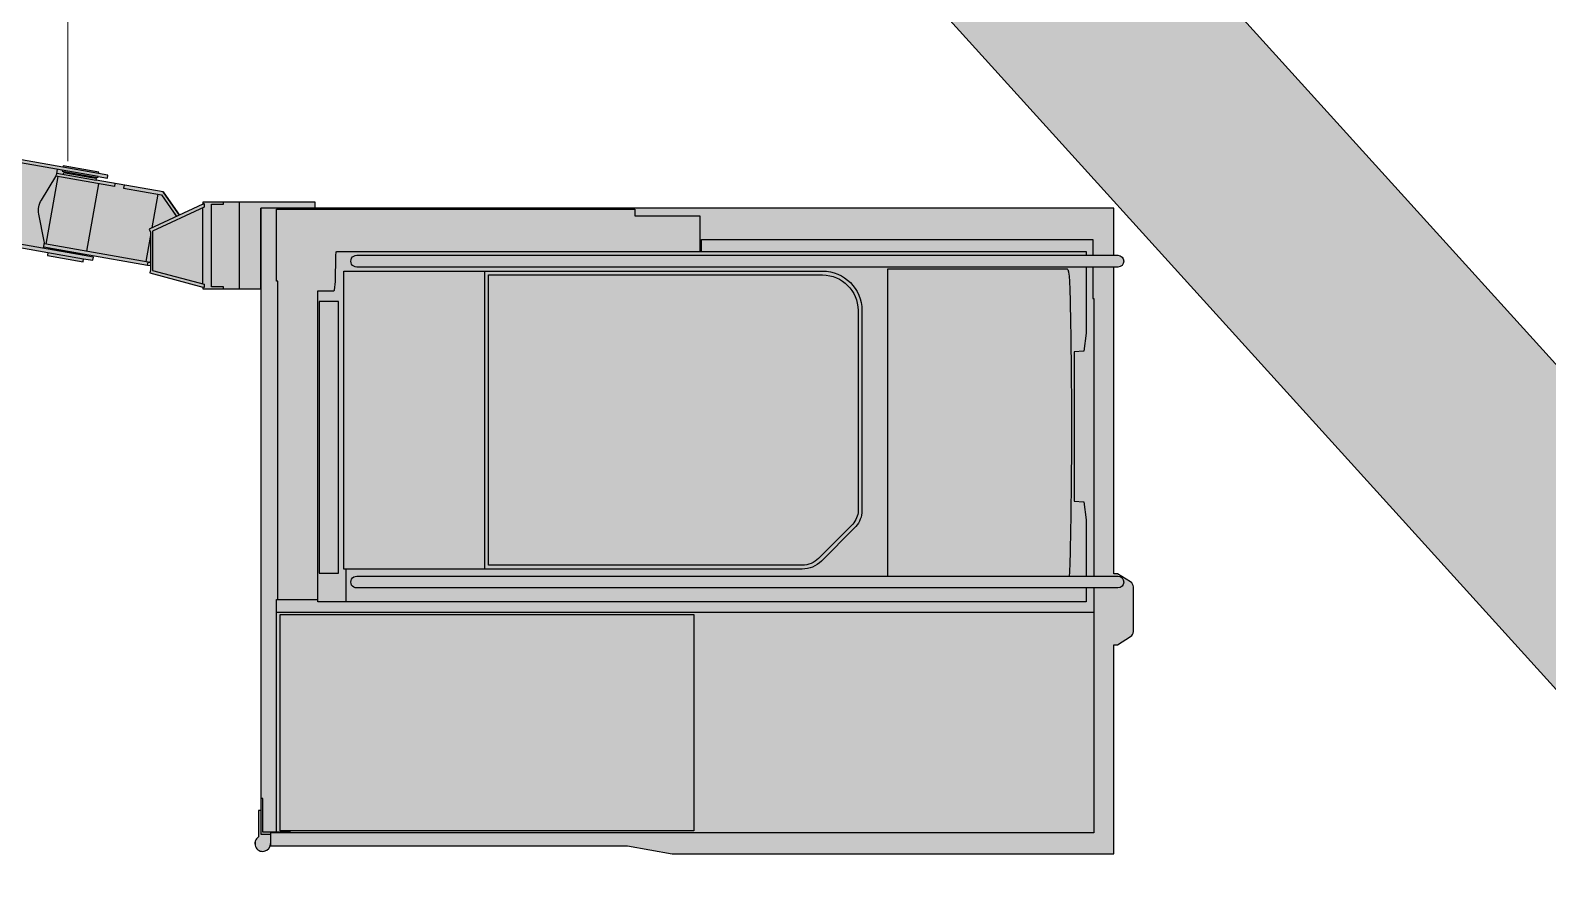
# Model space of a CAD drawing. Header units: millimetres. Extents: x -9400 to 16593, y -27108 to 22430.
# Drawn here: x -95 to 3757, y -23852 to -21667 of the extents above; entities that cross this region are included whole.
import ezdxf

# ---------------------------------------------------------------- set-up
doc = ezdxf.new("R2010")
doc.units = ezdxf.units.MM
doc.set_wipeout_variables(frame=1)
doc.layers.add('Техника LTM 11200-9.1', color=250, linetype='Continuous')
doc.layers.add('Техника LTM 11200-9.1 Штрих', color=7, linetype='Continuous', true_color=0xffd452)

# ---------------------------------------------------------------- blocks, each defined once
blk = doc.blocks.new('LTM 11200-9.1-20240706.160011')
at = {"color": 0, "linetype": 'ByBlock', "lineweight": -2, "transparency": 16777216}
blk.add_wipeout([(4011.0239124672084, 385.9855171752715), (3996.0238969973584, 385.9855387956195), (3996.023697927565, 393.9877810077578), (3773.481294528705, 547.4908570536063), (3773.481294528705, 547.4908570536063), (3741.5539977983362, 562.6224451998642), (3706.4764154132413, 566.8509733544233), (3671.867842332821, 559.7401431867002), (3641.2991812700047, 542.0236481280372), (3621.4640750020917, 520.8099790931501), (3531.0238135665495, 393.98802442145825), (3531.0238112339066, 385.98538562838075), (3516.023811822357, 385.98533589025465), (3516.023811822357, 277), (-4.547473508864641e-13, 277), (-4.547473508864641e-13, 277), (-55.88932258761588, 271.30312128815785), (-109.47976653213664, 254.44681314582886), (-158.5670122720785, 227.12442100995395), (-201.13196893900067, 190.4597885925541), (-235.42382501300563, 145.96103115642018), (-260.032063924722, 95.45850266502839), (-273.9444824077823, 41.029508385213376), (-276.5888251503716, -15.087140283606459), (-267.8563232003089, -70.58321416322542), (-248.106167925539, -123.17600999100523), (-218.15073650397244, -170.7022441644358), (-179.22217665813105, -211.20703443285674), (-132.92172509464717, -243.02430947924495), (-81.15384431792927, -264.8453389290089), (-26.04788694858371, -275.7725649616259), (-4.547473508864641e-13, -277.0000000000018), (5450.973429659179, -277.0000000000018), (5450.973429659179, -277.0000000000018), (5454.803681497527, -276.2387287307092), (5458.049963917096, -274.0680114430352), (5460.216819088961, -270.8191498339802), (5460.973534764373, -266.987995376483), (5460.973534764373, -266.987995376483), (5460.973534764373, 266.9879953764812), (5460.973534764373, 266.9879953764812), (5460.216819088961, 270.8191498339802), (5458.049963917096, 274.06801144303427), (5454.803681497527, 276.2387287307083), (5450.973429659179, 277), (5450.973429659179, 277), (4011.0237871597055, 277), (4011.0237871597055, 276.98775751993526)], dxfattribs=at)
at = {"layer": 'Техника LTM 11200-9.1 Штрих', "true_color": 0xadadad, "transparency": 16777216}
h = blk.add_hatch(color=253, dxfattribs=at)
h.dxf.hatch_style = 1
edge = h.paths.add_edge_path()
edge.add_line((4011.023787159706, 276.9877575199353), (4011.023912467208, 385.9855171752715))
edge.add_line((4011.023912467208, 385.9855171752715), (3996.023896997358, 385.9855387956195))
edge.add_line((3996.023896997358, 385.9855387956195), (3996.023697927565, 393.9877810077596))
edge.add_line((3996.023697927565, 393.9877810077596), (3773.481294528705, 547.4908570536063))
edge.add_arc((3711.021972685757, 456.951868637662), 109.9930693655897, 55.39971813518689, 144.5097186002893)
edge.add_line((3621.464075002092, 520.8099790931519), (3531.02381356655, 393.9880244214582))
edge.add_line((3531.02381356655, 393.9880244214582), (3531.023811233907, 385.9853856283808))
edge.add_line((3531.023811233907, 385.9853856283808), (3516.023811822357, 385.9853358902546))
edge.add_line((3516.023811822357, 385.9853358902546), (3516.023811822357, 277))
edge.add_line((3516.023811822357, 277), (0, 277))
edge.add_arc((4.612976667317525e-14, 0), 277, 90.00000000000001, 270)
edge.add_line((0, -277), (5450.973429659178, -277))
edge.add_arc((5450.977463508688, -267.0039168785463), 9.996083935369555, 269.9768786897065, 360.0912592634623)
edge.add_line((5460.973534764373, -266.987995376483), (5460.973534764373, 266.987995376483))
edge.add_arc((5450.977463508688, 267.0039168785463), 9.996083935369793, 359.9087407365378, 450.0231213102935)
edge.add_line((5450.973429659178, 277), (4011.023787159706, 277))
edge.add_line((4011.023787159706, 277), (4011.023787159706, 276.9877575199353))
at = {"color": 0, "linetype": 'ByBlock', "lineweight": -2, "transparency": 16777216}
blk.add_lwpolyline([(4011.023787159706, 276.9877575199353), (4011.023912467208, 385.9855171752715), (3996.023896997358, 385.9855387956195), (3996.023697927565, 393.9877810077596), (3773.481294528705, 547.4908570536063, 0.4096712120503391), (3621.464075002092, 520.8099790931519), (3531.02381356655, 393.9880244214582), (3531.023811233907, 385.9853856283808), (3516.023811822357, 385.9853358902546), (3516.023811822357, 277), (0, 277, 0.9999999999999999), (0, -277), (5450.973429659178, -277, 0.4147983912119246), (5460.973534764373, -266.987995376483), (5460.973534764373, 266.987995376483, 0.4147983912119246), (5450.973429659178, 277), (4011.023787159706, 277)], format="xyb", close=True, dxfattribs=at)
blk = doc.blocks.new('LTM 11200-9.1-20240707.180003')
at = {"color": 0, "linetype": 'ByBlock', "lineweight": -2, "transparency": 16777216}
blk.add_wipeout([(-60.71022284157539, -95.00000000013074), (-233.92090096163884, -95), (-233.92090096163156, -98.99999999783154), (-246.42090096190805, -98.99999999791908), (-246.4209009619226, -102.49999999320403), (-230.42090096132597, -102.49999999318948), (-230.4209009613187, -104.9999999952272), (-206.42090096134802, -104.99999999513966), (-206.42090096134802, -112.99999999515444), (-230.42090096132597, -112.9999999952272), (-230.42090096133325, -115.99999999522697), (-322.41268191547715, -115.99999999516876), (-322.42090096132597, -112.99999999516854), (-686.103303427677, -112.99999999516854), (-686.103303427677, -109.99999999548868), (-2824.6420804635413, -109.99999999700208), (-2824.642080463534, -113.47246844504843), (-3035.6782573230003, -98.05601379919995), (-3195.8938099773804, -97.99999999727856), (-3195.8938099773577, -102.49999999461579), (-3179.8938099771763, -102.49999999461579), (-3179.8938099771763, -104.99999999553256), (-3140.8938099771835, -104.99999999538704), (-3140.8938099771685, -112.99999999538682), (-3179.8938099771763, -112.99999999553211), (-3179.8938099771763, -115.99999999665306), (-3271.893809977176, -115.99999999669672), (-3271.893809977322, 125.00000000436557), (-3179.8938099773286, 125.00000000440923), (-3179.8938099773286, 117.00000000453997), (-3140.893809977627, 117.0000000046125), (-3140.8938099776124, 109.00000000461296), (-3179.8938099773213, 109.00000000446721), (-3179.8938099773213, 106.50000000442401), (-3195.893809978078, 106.50000000449677), (-3195.8938099780707, 104.00000000478758), (-3171.893809977292, 104.00000000484579), (-3171.8938099772777, 90.39391295936366), (-3030.256048297815, 78.00000000403111), (-2824.642080463607, 78.0000000041764), (-2824.6420804635995, 75.00000000416208), (-1006.7702048625795, 75.00000000416208), (-686.1033034278223, 104.0190991926504), (-686.1033034278296, 107.00000000483101), (-675.0262308936069, 107.00000000448199), (-322.4209009611659, 107.00000000483101), (-322.4209009611584, 115.0000000037835), (-230.42090096115157, 115.00000000371074), (-230.4209009611659, 107.00000000481646), (-206.4209009614931, 107.00000000486011), (-206.42090096148604, 99.00000000484556), (-230.4209009611659, 99.00000000477303), (-230.42090096117317, 96.50000000372484), (-233.92090096145716, 96.50000000371074), (-233.9209009614642, 95.00000000000023), (-67.61070931032737, 94.99999999985448), (-60.71022284157539, 95.00000000013097), (0, 34.289777158723155), (0, -34.28977715872293)], dxfattribs=at)
at = {"layer": 'Техника LTM 11200-9.1 Штрих', "transparency": 16777216}
h = blk.add_hatch(color=256, dxfattribs=at)
h.dxf.hatch_style = 1
h.paths.add_polyline_path([(0, -34.28977715872315), (-60.71022284157516, -95.00000000013097), (-233.9209009616388, -95), (-233.9209009616316, -98.99999999783176), (-246.420900961908, -98.99999999791908), (-246.4209009619226, -102.4999999932043), (-230.420900961326, -102.4999999931897), (-230.4209009613187, -104.999999995227), (-206.4209009613478, -104.9999999951397), (-206.4209009613478, -112.9999999951542), (-230.420900961326, -112.999999995227), (-230.4209009613332, -115.999999995227), (-322.4126819154772, -115.9999999951688), (-322.420900961326, -112.9999999951688), (-686.103303427677, -112.9999999951688), (-686.103303427677, -109.9999999954889), (-2824.642080463542, -109.9999999970023), (-2824.642080463535, -113.4724684450484), (-3035.678257323001, -98.05601379919972), (-3195.89380997738, -97.99999999727879), (-3195.893809977359, -102.4999999946158), (-3179.893809977177, -102.4999999946158), (-3179.893809977177, -104.9999999955326), (-3140.893809977184, -104.999999995387), (-3140.893809977169, -112.999999995387), (-3179.893809977177, -112.9999999955326), (-3179.893809977177, -115.9999999966531), (-3271.893809977177, -115.9999999966967), (-3271.893809977322, 125.0000000043656), (-3179.89380997733, 125.0000000044092), (-3179.89380997733, 117.0000000045402), (-3140.893809977628, 117.000000004613), (-3140.893809977613, 109.000000004613), (-3179.893809977322, 109.0000000044674), (-3179.893809977322, 106.5000000044238), (-3195.893809978079, 106.5000000044965), (-3195.893809978072, 104.0000000047876), (-3171.893809977293, 104.0000000048458), (-3171.893809977279, 90.39391295936366), (-3030.256048297815, 78.00000000403088), (-2824.642080463607, 78.0000000041764), (-2824.6420804636, 75.00000000416185), (-1006.77020486258, 75.00000000416185), (-686.1033034278225, 104.0190991926502), (-686.1033034278298, 107.0000000048312), (-675.0262308936071, 107.000000004482), (-322.4209009611659, 107.0000000048312), (-322.4209009611586, 115.0000000037835), (-230.4209009611513, 115.0000000037107), (-230.4209009611659, 107.0000000048167), (-206.4209009614933, 107.0000000048603), (-206.420900961486, 99.00000000484579), (-230.4209009611659, 99.00000000477303), (-230.4209009611732, 96.50000000372529), (-233.9209009614569, 96.50000000371074), (-233.9209009614642, 95), (-67.61070931032737, 94.99999999985448), (-60.71022284157516, 95.00000000013097), (0, 34.28977715872315)])
at = {"color": 0, "linetype": 'ByBlock', "lineweight": -2, "transparency": 16777216}
for points in [[(0, -34.28977715872315), (-60.71022284157516, -95.00000000013097), (-233.9209009616388, -95), (-233.9209009616316, -98.99999999783176), (-246.420900961908, -98.99999999791908), (-246.4209009619226, -102.4999999932043), (-230.420900961326, -102.4999999931897), (-230.4209009613187, -104.999999995227), (-206.4209009613478, -104.9999999951397), (-206.4209009613478, -112.9999999951542), (-230.420900961326, -112.999999995227), (-230.4209009613332, -115.999999995227), (-322.4126819154772, -115.9999999951688), (-322.420900961326, -112.9999999951688), (-686.103303427677, -112.9999999951688), (-686.103303427677, -109.9999999954889), (-2824.642080463542, -109.9999999970023), (-2824.642080463535, -113.4724684450484), (-3035.678257323001, -98.05601379919972), (-3195.89380997738, -97.99999999727879), (-3195.893809977359, -102.4999999946158), (-3179.893809977177, -102.4999999946158), (-3179.893809977177, -104.9999999955326), (-3140.893809977184, -104.999999995387), (-3140.893809977169, -112.999999995387), (-3179.893809977177, -112.9999999955326), (-3179.893809977177, -115.9999999966531), (-3271.893809977177, -115.9999999966967), (-3271.893809977322, 125.0000000043656), (-3179.89380997733, 125.0000000044092), (-3179.89380997733, 117.0000000045402), (-3140.893809977628, 117.000000004613), (-3140.893809977613, 109.000000004613), (-3179.893809977322, 109.0000000044674), (-3179.893809977322, 106.5000000044238), (-3195.893809978079, 106.5000000044965), (-3195.893809978072, 104.0000000047876), (-3171.893809977293, 104.0000000048458), (-3171.893809977279, 90.39391295936366), (-3030.256048297815, 78.00000000403088), (-2824.642080463607, 78.0000000041764), (-2824.6420804636, 75.00000000416185), (-1006.77020486258, 75.00000000416185), (-686.1033034278225, 104.0190991926502), (-686.1033034278298, 107.0000000048312), (-675.0262308936071, 107.000000004482), (-322.4209009611659, 107.0000000048312), (-322.4209009611586, 115.0000000037835), (-230.4209009611513, 115.0000000037107), (-230.4209009611659, 107.0000000048167), (-206.4209009614933, 107.0000000048603), (-206.420900961486, 99.00000000484579), (-230.4209009611659, 99.00000000477303), (-230.4209009611732, 96.50000000372529), (-233.9209009614569, 96.50000000371074), (-233.9209009614642, 95), (-67.61070931032737, 94.99999999985448), (-60.71022284157516, 95.00000000013097), (0, 34.28977715872315), (0, -34.28977715872315)], [(-3179.89380997733, 117.0000000045402), (-3271.893809977322, 117.000000004351)], [(-3179.893809977322, 109.0000000044674), (-3271.893809977315, 109.0000000044092)], [(-3195.893809978079, 106.5000000044965), (-3271.893809977308, 106.5000000042201)], [(-3195.893809978072, 104.0000000047876), (-3271.893809977315, 104.0000000047439)], [(-3171.893809977279, 90.39391295936366), (-3271.893809977308, 99.14434279414127)], [(-3271.893809977308, 91.11375782871619), (-3030.605273432157, 70.00000000404543), (-2824.642080463607, 70.0000000041764)], [(-686.1033034280626, 104.0190991926502), (-675.1396480185358, 104.0190991921845), (-675.1396480183757, -109.9999999954889), (-686.103303427677, -109.9999999954889)], [(-230.4209009611659, 99.00000000477303), (-675.0262308935999, 99.00000000448199)], [(-67.61070931032737, 94.99999999985448), (-67.61070931033464, 86.99999999986903), (-335.1569337089459, 87.00000000008731)], [(-335.1436892385391, 95.00000000008731), (-233.9209009614642, 95)], [(-331.4209009616534, -87), (-331.4209009617625, 87)], [(-322.4209009611659, 107.0000000048312), (-230.4209009611659, 107.0000000048167)], [(-233.9209009614569, 96.50000000372529), (-322.4126819153171, 96.5000000037835), (-322.4209009611805, 99.00000000472937)], [(-318.9209009614569, 96.50000000376895), (-318.9209009614642, 95.00000000007276)], [(-225.3783017614696, 87), (-225.3783017613459, -87)], [(-73.55975137417408, -87.00000000013097), (-73.55975137402856, 86.99999999986903)], [(-67.61070931033464, 86.99999999986903), (-64.0239313406928, 87.00000000014552)], [(-64.0239313406928, 87.00000000014552), (0, 22.97606865954731)], [(-60.71022284157516, 95.00000000013097), (0, 34.28977715872315)], [(-2824.6420804636, 75.00000000416185), (-2824.642080463542, -109.9999999970023)], [(-64.0239313406928, -87.00000000014552), (0, -22.97606865954731)], [(-60.71022284157516, -95.00000000013097), (0, -34.28977715872315)], [(-161.4209006052261, -95.00000000005821), (-161.4209006056335, -87.00000000005821), (-64.0239313406928, -87.00000000014552), (-16.73850787941774, -39.71457653894322)], [(-64.0239313406928, -87.00000000014552), (-16.73850787941774, -39.71457653894322)], [(-60.71022284157516, -95.00000000013097), (-10.08419759968092, -44.37397475837497)], [(-2824.642080463549, -105.4499999969848), (-3030.60527343204, -89.99999999714782), (-3271.893809977191, -89.99999999732245)], [(-3271.893809977191, -97.9999999973079), (-3195.89380997738, -97.99999999727879)], [(-3195.893809977359, -102.4999999946158), (-3271.893809977177, -102.4999999946594)], [(-3271.893809977177, -104.9999999955762), (-3179.893809977177, -104.9999999955326)], [(-3179.893809977177, -112.9999999955326), (-3271.893809977177, -112.9999999955908)], [(-230.4209009613187, -104.999999995227), (-675.0262308934543, -104.9999999955326)], [(-185.4121031715913, -95.0000000000291), (-185.4121031715767, -87.0000000000291), (-336.30902693182, -86.99999999991269)], [(-335.1436892384081, -94.99999999991269), (-233.9209009616388, -95)], [(-322.4209009613187, -104.9999999952852), (-322.4126819154699, -102.4999999931315), (-246.4209009619226, -102.4999999932043)], [(-230.420900961326, -112.999999995227), (-322.420900961326, -112.9999999952706)], [(-246.420900961908, -98.99999999791908), (-318.9209009616388, -98.99999999788997), (-318.9209009616388, -94.99999999992724)]]:
    blk.add_lwpolyline(points, dxfattribs=at)
blk.add_lwpolyline([(-335.1436892385391, 99.00000000471482), (-335.1436892385391, 87.72780355389114, -0.0923840202533611), (-336.4864438348013, 80.52251744910609), (-361.7814425005781, 15.01321526664833, 0.1863568742103967), (-361.781442500549, -21.01321525724779), (-336.4864438346995, -86.52251743967645, -0.09238402025326443), (-335.1436892384081, -93.72780354444694), (-335.1436892384081, -104.9999999952706)], format="xyb", dxfattribs=at)
blk = doc.blocks.new('LTM 11200-9.1-20240707.160828')
at = {"color": 0, "linetype": 'ByBlock', "lineweight": -2, "transparency": 16777216}
blk.add_wipeout([(372.97136942737774, -123.55886665666918), (88.24432480548056, -123.55886665768782), (88.24432480548056, -118.64014872859121), (-48.380946095127, -54.930738609866296), (-45.0000000012042, -47.68027631357114), (-45.000000000367464, 48.672068642896136), (-47.070552362001735, 56.39947525299789), (88.24432480553149, 92.65698731391598), (88.24432480553149, 96.44113334229763), (235.00000001153603, 96.44113334226125), (235.00000001422814, -108.55886665513395), (372.97136942737774, -108.55886665513395)], dxfattribs=at)
at = {"layer": 'Техника LTM 11200-9.1 Штрих', "transparency": 16777216}
h = blk.add_hatch(color=256, dxfattribs=at)
h.dxf.hatch_style = 1
h.paths.add_polyline_path([(372.9713694273778, -108.5588666551339), (372.9713694273778, -123.5588666566691), (88.24432480548057, -123.5588666576878), (88.24432480548057, -118.6401487285912), (-48.380946095127, -54.93073860986624), (-45.00000000120417, -47.68027631357108), (-45.00000000036744, 48.67206864289619), (-47.07055236200176, 56.39947525299795), (88.2443248055315, 92.65698731391603), (88.2443248055315, 96.44113334229769), (235.000000011536, 96.44113334226131), (235.0000000142281, -108.5588666551339)])
at = {"color": 0, "linetype": 'ByBlock', "lineweight": -2, "transparency": 16777216}
for points in [[(372.9713694273778, -108.5588666551339), (372.9713694273778, -123.5588666566691), (88.24432480548057, -123.5588666576878), (88.24432480548057, -118.6401487285912), (-48.380946095127, -54.93073860986624), (-45.00000000120417, -47.68027631357108), (-45.00000000036744, 48.67206864289619), (-47.07055236200176, 56.39947525299795), (88.2443248055315, 92.65698731391603), (88.2443248055315, 96.44113334229769), (235.000000011536, 96.44113334226131), (235.0000000142281, -108.5588666551339), (372.9713694273778, -108.5588666551339)], [(88.24432480548057, -118.6401487285912), (91.13107615137051, -119.9862629884155), (91.13107615137051, -111.1592396367123), (-40.00000000001091, -50.01181460513908), (-39.99999999998909, 50.01181460513908), (91.13107615142144, 85.14828056252009), (91.13107615142144, 93.43049000579776), (88.2443248055315, 92.65698731391603)], [(88.2443248055315, 84.37477787063835), (88.24432480548785, -109.8131253768879)], [(139.9999998959938, 96.44113334215945), (139.9999998959938, 91.44113334204303), (109.9999998959938, 91.4411333420503), (109.9999998959429, -118.5588666579351), (139.9999998959429, -118.5588666579424), (139.9999998959429, -123.558866657826)], [(180.5976627868986, 96.44113334203576), (180.5976627868476, -123.5588666579497)]]:
    blk.add_lwpolyline(points, dxfattribs=at)
blk.add_wipeout([(235.00000001422222, -108.5588666551339), (235.00000001481908, 1421.4411333479725), (229.00000001481908, 1421.4411333479725), (229.0000000148409, 1488.7378402606987), (229.0000000148409, 1488.7378402606987), (220.51809205911195, 1500.9183839182192), (222.76625433964364, 1515.589926874657), (234.5062642332914, 1524.6718085111502), (249.27206456431395, 1523.1619916525306), (258.9310804838947, 1511.8920396638346), (260.00000001487706, 1505.4411333495514), (260.00000001487706, 1511.4411333468083), (1166.074363143501, 1511.4411333465828), (1279.499999535915, 1531.4411333465537), (2399.999999538367, 1531.4411333462776), (2399.999999538243, 1000.4411333487583), (2409.999999538243, 1000.4411333487583), (2442.9499836382865, 979.8473932862248), (2442.9499836382865, 979.8473932862248), (2445.881342660612, 977.4519706221472), (2448.1196367569414, 974.3989467120409), (2449.5223023563267, 970.8827776783269), (2449.999999538236, 967.1274187261438), (2449.999999538236, 967.1274187261438), (2449.999999538207, 853.7548479713441), (2449.999999538207, 853.7548479713441), (2449.5223023563, 849.9994890191601), (2448.1196367569137, 846.4833199854465), (2445.881342660581, 843.4302960753421), (2442.94998363825, 841.0348734112699), (2442.94998363825, 841.0348734112699), (2409.9999995381995, 820.4411333487437), (2399.9999995381922, 820.4411333487512), (2399.9999995379667, -108.55886665566504)], dxfattribs=at)
at = {"layer": 'Техника LTM 11200-9.1 Штрих', "true_color": 0xd6d6d6, "transparency": 16777216}
h = blk.add_hatch(color=254, dxfattribs=at)
h.dxf.hatch_style = 1
edge = h.paths.add_edge_path()
edge.add_line((2399.999999537966, -108.558866655665), (235.0000000142209, -108.5588666551339))
edge.add_line((235.0000000142209, -108.5588666551339), (235.0000000148175, 1421.441133347973))
edge.add_line((235.0000000148175, 1421.441133347973), (229.0000000148175, 1421.441133347973))
edge.add_line((229.0000000148175, 1421.441133347973), (229.0000000148393, 1488.737840260699))
edge.add_arc((240.0000000146822, 1505.441133349524), 20.00000000019345, 7.878497854107991e-11, 236.632987031672, ccw=False)
edge.add_line((260.0000000148757, 1505.441133349552), (260.0000000148757, 1511.441133346809))
edge.add_line((260.0000000148757, 1511.441133346809), (1166.0743631435, 1511.441133346583))
edge.add_line((1166.0743631435, 1511.441133346583), (1279.499999535914, 1531.441133346554))
edge.add_line((1279.499999535914, 1531.441133346554), (2399.999999538366, 1531.441133346278))
edge.add_line((2399.999999538366, 1531.441133346278), (2399.999999538242, 1000.441133348759))
edge.add_line((2399.999999538242, 1000.441133348759), (2409.999999538242, 1000.441133348759))
edge.add_line((2409.999999538242, 1000.441133348759), (2442.949983638286, 979.8473932862253))
edge.add_arc((2434.999999538241, 967.127418726154), 14.99999999999413, -3.728928277269006e-11, 57.99461679191592, ccw=False)
edge.add_line((2449.999999538235, 967.1274187261442), (2449.999999538206, 853.7548479713441))
edge.add_arc((2434.999999538262, 853.7548479713183), 14.99999999994407, -57.99461679205427, 9.86233317235019e-11, ccw=False)
edge.add_line((2442.949983638249, 841.0348734112704), (2409.999999538199, 820.4411333487442))
edge.add_line((2409.999999538199, 820.4411333487442), (2399.999999538191, 820.4411333487515))
edge.add_line((2399.999999538191, 820.4411333487515), (2399.999999537966, -108.558866655665))
h.paths.add_polyline_path([(2349.999999539705, 918.4411333479002), (275.0000000153923, 918.4411333484095), (275.000000015385, 885.4411333481257), (278.000000015385, 885.4411333481257), (278.0000000151304, 77.44113334363647), (275.0000000151304, 77.44113334363647), (275.0000000150794, -105.5588666544572), (1184.289321878499, -105.5588666549229), (1184.289321878558, -88.55886665546132), (1349.752308678308, -88.55886665550497), (1349.752308678642, 1.441133339896624), (1353.994949365817, 1.441133339896624), (1353.994949388671, -28.55886665522121), (2346.999999537988, -28.55886665546132), (2346.999999538024, 121.4411333445387), (2349.999999537937, 121.4411333445387)], flags=16)
at = {"layer": 'Техника LTM 11200-9.1 Штрих', "transparency": 16777216}
h = blk.add_hatch(color=256, dxfattribs=at)
h.dxf.hatch_style = 1
h.paths.add_polyline_path([(2349.999999539705, 918.4411333479002), (275.0000000153923, 918.4411333484095), (275.000000015385, 885.4411333481257), (278.000000015385, 885.4411333481257), (278.0000000151304, 77.44113334363647), (275.0000000151304, 77.44113334363647), (275.0000000150794, -105.5588666544572), (1184.289321878499, -105.5588666549229), (1184.289321878558, -88.55886665546132), (1349.752308678308, -88.55886665550497), (1349.752308678642, 1.441133339896624), (1353.994949365817, 1.441133339896624), (1353.994949388671, -28.55886665522121), (2346.999999537988, -28.55886665546132), (2346.999999538024, 121.4411333445387), (2349.999999537937, 121.4411333445387)])
h.paths.add_polyline_path([(383.072630192506, 818.94113334352), (432.0414162910201, 818.9411333425305), (432.0414162770794, 128.9411333425305), (383.0726301785653, 128.9411333435201)], flags=16)
edge = h.paths.add_edge_path(flags=16)
edge.add_line((813.3226757946431, 798.441133339853), (813.3226757946431, 61.44113334122085))
edge.add_line((813.3226757946431, 61.44113334122085), (1661.058660072897, 61.44113334118447))
edge.add_arc((1661.058660072889, 151.4411333411845), 90, 270.0000000000046, 359.9999999999954)
edge.add_line((1751.058660072889, 151.4411333411772), (1751.058660072889, 665.137706926158))
edge.add_arc((1692.78610718189, 655.8963278204142), 59.00079243713976, 9.011426718498923, 44.99763049660611)
edge.add_line((1734.50769292525, 697.6144628610637), (1650.969673067124, 781.1588448262191))
edge.add_arc((1609.248784434035, 739.4411333398693), 58.99999999994004, 44.99781831072557, 90.00000000002404)
edge.add_line((1609.24878443401, 798.4411333398093), (813.3226757946431, 798.441133339853))
edge = h.paths.add_edge_path(flags=16)
edge.add_arc((-13634.89340375445, 446.4411333475691), 15928.50311912005, -1.237167457424789, 1.2371674574246754, ccw=False)
edge.add_line((2289.896588345528, 102.5293374907342), (2288.537606605441, 73.80552982771042))
edge.add_arc((2119.331000373891, 85.25981007680404), 169.5938563994099, 349.5160969537925, 356.12732498846214, ccw=False)
edge.add_arc((2273.421794076498, 55.52945337673061), 12.72205282236247, 314.40797290856676, 354.90949064743654, ccw=False)
edge.add_line((2282.324212810217, 46.44113292108523), (1825.917516737358, 46.44113334164285))
edge.add_line((1825.917516737358, 46.44113334164285), (1825.917516737576, 446.4411333475728))
edge.add_line((1825.917516737576, 446.4411333475728), (1825.917516737358, 846.4411333535027))
edge.add_line((1825.917516737358, 846.4411333535027), (2282.324212810217, 846.4411337740603))
edge.add_arc((2273.421794076498, 837.3528133184149), 12.72205282236257, 5.090509352563686, 45.59202709143341, ccw=False)
edge.add_arc((2119.331000373891, 807.6224566183415), 169.5938563994099, 3.872675011537922, 10.483903046207388, ccw=False)
edge.add_line((2288.537606605441, 819.0767368674351), (2289.896588345528, 790.3529292044041))
h = blk.add_hatch(color=256, dxfattribs=at)
h.dxf.hatch_style = 1
h.set_gradient(color1=(173, 173, 173), rotation=45, tint=1, name='CURVED')
h.paths.add_polyline_path([(383.072630192506, 818.94113334352), (432.0414162910201, 818.9411333425305), (432.0414162770794, 128.9411333425305), (383.0726301785653, 128.9411333435201)])
h = blk.add_hatch(color=256, dxfattribs=at)
h.dxf.hatch_style = 1
h.set_gradient(color1=(173, 173, 173), rotation=180, tint=1)
edge = h.paths.add_edge_path()
edge.add_arc((-13634.89340375445, 446.4411333475691), 15928.50311912005, -1.237167457424789, 1.2371674574246754, ccw=False)
edge.add_line((2289.896588345528, 102.5293374907342), (2288.537606605441, 73.80552982771042))
edge.add_arc((2119.331000373891, 85.25981007680404), 169.5938563994099, 349.5160969537925, 356.12732498846214, ccw=False)
edge.add_arc((2273.421794076498, 55.52945337673061), 12.72205282236247, 314.40797290856676, 354.90949064743654, ccw=False)
edge.add_line((2282.324212810217, 46.44113292108523), (1825.917516737358, 46.44113334164285))
edge.add_line((1825.917516737358, 46.44113334164285), (1825.917516737576, 446.4411333475728))
edge.add_line((1825.917516737576, 446.4411333475728), (1825.917516737358, 846.4411333535027))
edge.add_line((1825.917516737358, 846.4411333535027), (2282.324212810217, 846.4411337740603))
edge.add_arc((2273.421794076498, 837.3528133184149), 12.72205282236257, 5.090509352563686, 45.59202709143341, ccw=False)
edge.add_arc((2119.331000373891, 807.6224566183415), 169.5938563994099, 3.872675011537922, 10.483903046207388, ccw=False)
edge.add_line((2288.537606605441, 819.0767368674351), (2289.896588345528, 790.3529292044041))
h = blk.add_hatch(color=256, dxfattribs=at)
h.dxf.hatch_style = 1
h.set_gradient(color1=(173, 173, 173), rotation=45, tint=1, name='HEMISPHERICAL')
edge = h.paths.add_edge_path()
edge.add_line((813.3226757946431, 798.441133339853), (813.3226757946431, 61.44113334122085))
edge.add_line((813.3226757946431, 61.44113334122085), (1661.058660072897, 61.44113334118447))
edge.add_arc((1661.058660072889, 151.4411333411845), 90, 270.0000000000046, 359.9999999999954)
edge.add_line((1751.058660072889, 151.4411333411772), (1751.058660072889, 665.137706926158))
edge.add_arc((1692.78610718189, 655.8963278204142), 59.00079243713976, 9.011426718498923, 44.99763049660611)
edge.add_line((1734.50769292525, 697.6144628610637), (1650.969673067124, 781.1588448262191))
edge.add_arc((1609.248784434035, 739.4411333398693), 58.99999999994004, 44.99781831072557, 90.00000000002404)
edge.add_line((1609.24878443401, 798.4411333398093), (813.3226757946431, 798.441133339853))
at = {"color": 0, "linetype": 'ByBlock', "lineweight": -2, "transparency": 16777216}
for points in [[(2399.999999537966, -108.558866655665), (235.0000000142209, -108.5588666551339), (235.0000000148175, 1421.441133347973), (229.0000000148175, 1421.441133347973), (229.0000000148393, 1488.737840260699, -1.674739574588151), (260.0000000148757, 1505.441133349552), (260.0000000148757, 1511.441133346809), (1166.0743631435, 1511.441133346583), (1279.499999535914, 1531.441133346554), (2399.999999538366, 1531.441133346278), (2399.999999538242, 1000.441133348759), (2409.999999538242, 1000.441133348759), (2442.949983638286, 979.8473932862253, -0.2585925248375078), (2449.999999538235, 967.1274187261442), (2449.999999538206, 853.7548479713441, -0.2585925248384385), (2442.949983638249, 841.0348734112704), (2409.999999538199, 820.4411333487442), (2399.999999538191, 820.4411333487515), (2399.999999537966, -108.558866655665)], [(813.3226757946431, 798.441133339853), (813.3226757946431, 61.44113334122085), (1661.058660072897, 61.44113334118447, 0.4142135623730477), (1751.058660072889, 151.4411333411772), (1751.058660072889, 665.137706926158, 0.1583227334495943), (1734.50769292525, 697.6144628610637), (1650.969673067124, 781.1588448262191, 0.1989222634602007), (1609.24878443401, 798.4411333398093), (813.3226757946431, 798.441133339853)]]:
    blk.add_lwpolyline(points, format="xyb", dxfattribs=at)
for points in [[(2349.999999539705, 918.4411333479002), (2349.999999538271, 1478.44113334734), (260.0000000148684, 1478.441133347857), (260.0000000148757, 1505.441133349552)], [(235.0000000148175, 1421.441133347973), (235.0000000147447, 1481.441133347886), (260.0000000149121, 1481.441133347929)], [(310.0000000147447, 1478.441133347864), (310.0000000147447, 1476.441133347915), (240.0000000147447, 1476.441133347937), (240.000000015516, 1391.441133348279), (235.0000000155378, 1391.441133348293)], [(275.0000000155669, 1476.441133348337), (275.0000000153923, 918.4411333484095)], [(284.4999997767918, 1473.443047657674), (284.4999997770683, 923.4430476606649), (1334.499999537733, 923.4430476611669), (1334.499999537435, 1473.443047658184), (284.4999997767918, 1473.443047657674)], [(2349.999999539705, 918.4411333479002), (275.0000000153923, 918.4411333484095), (275.000000015385, 885.4411333481257), (278.000000015385, 885.4411333481257), (278.0000000151304, 77.44113334363647), (275.0000000151304, 77.44113334363647), (275.0000000150794, -105.5588666544572), (1184.289321878499, -105.5588666549229), (1184.289321878558, -88.55886665546132), (1349.752308678308, -88.55886665550497), (1349.752308678642, 1.441133339896624), (1353.994949365817, 1.441133339896624), (1353.994949388671, -28.55886665522121), (2346.999999537988, -28.55886665546132), (2346.999999538024, 121.4411333445387), (2349.999999537937, 121.4411333445387), (2349.999999539705, 918.4411333479002)], [(2330.005478318188, 891.4411333476965), (380.0054782916595, 891.4411333423268), (380.0054782914631, 101.4411333423268), (420.3452794169898, 101.4411333410608), (421.9239460490899, 99.8983905929781), (424.9036404626131, 77.74953104349697), (425.525007285225, 12.81310244349152), (426.6588734016077, 2.921293270039314), (427.7130205871254, 1.441133340653323), (2330.005478317751, 1.441133347361756), (2330.005478317678, 209.4534435134774), (2324.28737072989, 254.873111738736), (2300.005478304858, 257.0671172172806), (2300.005478304858, 635.8151494768026), (2324.287370730057, 638.0091546718904), (2330.005478317991, 683.4451447079118), (2330.005478318188, 891.4411333476965)], [(451.6819148540344, 891.4411333400712), (451.6819148539762, 808.4411333397438)], [(278.000000015385, 885.4411333481257), (380.0054782916595, 885.4411333483877)], [(803.3226757947741, 808.441133339722), (446.0787288687679, 808.4411333399257), (446.0787288685351, 51.44113334129361), (803.3226757947741, 51.44113334135182)]]:
    blk.add_lwpolyline(points, dxfattribs=at)
blk.add_lwpolyline([(383.072630192506, 818.94113334352), (432.0414162910201, 818.9411333425305), (432.0414162770794, 128.9411333425305), (383.0726301785653, 128.9411333435201)], close=True, dxfattribs=at)
for points in [[(2289.896588345528, 790.3529292044041, -0.01079674226008661), (2289.896588345528, 102.5293374907342), (2288.537606605441, 73.80552982771042, -0.02885492847383955), (2286.093668278747, 54.40063442873361, -0.1785841755910242), (2282.324212810217, 46.44113292108523), (1825.917516737358, 46.44113334164285), (1825.917516737576, 446.4411333475728), (1825.917516737358, 846.4411333535027), (2282.324212810217, 846.4411337740603, -0.1785841755910242), (2286.093668278747, 838.4816322664119, -0.02885492847383955), (2288.537606605441, 819.0767368674351)], [(803.3226757947741, 808.441133339722), (803.3226757947741, 51.44113334135182), (1661.058660072897, 51.44113334131544, 0.4142135623730525), (1761.058660072758, 151.4411333411772), (1761.058660072758, 665.894721626355, 0.1613646552348497), (1741.579053159479, 704.6852382382858), (1658.041010123492, 788.2296433831434, 0.1989222634602019), (1609.248784434003, 808.4411333396783)]]:
    blk.add_lwpolyline(points, format="xyb", close=True, dxfattribs=at)
for points in [[(2410.592921353429, 826.4411333460376), (2421.1995230712146, 830.8345316282703), (2425.5929213533855, 841.4411333460811), (2421.1995230711527, 852.0477350638666), (2410.592921353342, 856.4411333460376), (2410.592921353342, 856.4411333460376), (478.5013247483838, 856.4411333405662), (478.5013247483838, 856.4411333405662), (467.8947230305986, 852.0477350583334), (463.50132474842746, 841.4411333405224), (467.8947230306603, 830.8345316227368), (478.501324748471, 826.441133340566)], [(2410.5929213521486, 11.441133345324147), (2421.199523069934, 15.834531627557226), (2425.592921352105, 26.44113334536803), (2421.199523069872, 37.047735063153596), (2410.5929213520612, 41.441133345324374), (2410.5929213520612, 41.441133345324374), (478.50132474710324, 41.441133339853195), (478.50132474710324, 41.441133339853195), (467.89472302931756, 37.047735057620116), (463.5013247471469, 26.441133339809312), (467.89472302937963, 15.834531622023746), (478.50132474719044, 11.441133339852968)]]:
    blk.add_wipeout(points, dxfattribs=at)
at = {"layer": 'Техника LTM 11200-9.1 Штрих', "true_color": 0xd6d6d6, "transparency": 16777216}
h = blk.add_hatch(color=254, dxfattribs=at)
h.dxf.hatch_style = 1
edge = h.paths.add_edge_path()
edge.add_arc((2410.592921353385, 841.4411333460375), 15, 270.0000000001668, 450.0000000001667)
edge.add_line((2410.592921353342, 856.4411333460375), (478.5013247483839, 856.441133340566))
edge.add_arc((478.5013247484276, 841.441133340566), 15, 90.00000000016675, 270.0000000001668)
edge.add_line((478.5013247484712, 826.441133340566), (2410.592921353429, 826.4411333460375))
h = blk.add_hatch(color=254, dxfattribs=at)
h.dxf.hatch_style = 1
edge = h.paths.add_edge_path()
edge.add_arc((2410.592921352105, 26.44113334532449), 15, 270.0000000001668, 450.0000000001667)
edge.add_line((2410.592921352061, 41.44113334532449), (478.5013247471034, 41.44113333985297))
edge.add_arc((478.501324747147, 26.44113333985297), 15, 90.00000000016675, 270.0000000001668)
edge.add_line((478.5013247471907, 11.44113333985297), (2410.592921352149, 11.44113334532449))
at = {"color": 0, "linetype": 'ByBlock', "lineweight": -2, "transparency": 16777216}
for points in [[(2410.592921353429, 826.4411333460375, 0.9999999999999999), (2410.592921353342, 856.4411333460375), (478.5013247483839, 856.441133340566, 0.9999999999999999), (478.5013247484712, 826.441133340566)], [(2410.592921352149, 11.44113334532449, 0.9999999999999999), (2410.592921352061, 41.44113334532449), (478.5013247471034, 41.44113333985297, 0.9999999999999999), (478.5013247471907, 11.44113333985297)]]:
    blk.add_lwpolyline(points, format="xyb", close=True, dxfattribs=at)
blk = doc.blocks.new('Liebherr LTM 11200-9.1 План')
at = {"color": 0, "linetype": 'ByBlock', "lineweight": -2, "transparency": 16777216, "rotation": 132.1550643732849}
blk.add_blockref('LTM 11200-9.1-20240706.160011', (-2200, 1185), dxfattribs=at)
at = {"color": 0, "linetype": 'ByBlock', "lineweight": -2, "transparency": 16777216, "xscale": -1, "rotation": 350.0000000001141}
blk.add_blockref('LTM 11200-9.1-20240707.180003', (-285.7248747025442, 2182.034600234299), dxfattribs=at)
at = {"color": 0, "linetype": 'ByBlock', "lineweight": 5, "transparency": 16777216}
blk.add_lwpolyline([(3.637978807091713e-12, 0), (3.637978807091713e-12, 2000)], dxfattribs=at)
at = {"color": 0, "linetype": 'ByBlock', "lineweight": -2, "transparency": 16777216, "xscale": -1}
blk.add_blockref('LTM 11200-9.1-20240707.160828', (-255.0417526242163, 2227.344797868922), dxfattribs=at)

msp = doc.modelspace()

# ---------------------------------------------------------------- block references
at = {"layer": 'Техника LTM 11200-9.1', "rotation": 180}
msp.add_blockref('Liebherr LTM 11200-9.1 План', (0, -20000), dxfattribs=at)

doc.saveas('drawing.dxf')
